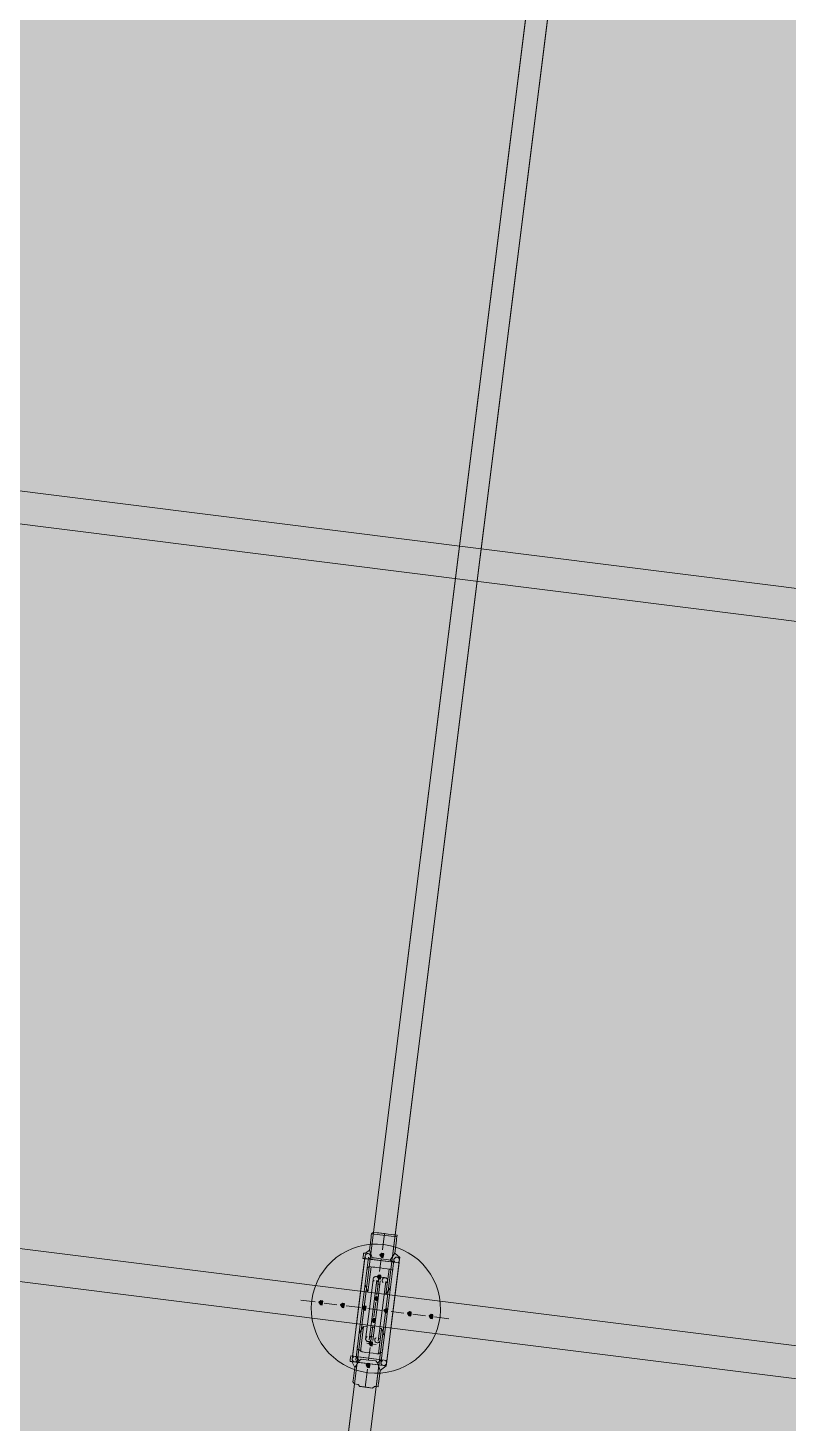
# Model space of a CAD drawing. Header units: metres. Extents: x -4 to 509425, y 7549 to 4732445.
# Drawn here: x 475990.33 to 475993.87, y 4719747.96 to 4719754.45 of the extents above; entities that cross this region are included whole.
import ezdxf

# ---------------------------------------------------------------- set-up
doc = ezdxf.new("R2010")
doc.units = ezdxf.units.M
doc.header["$LTSCALE"] = 0.01
doc.header["$MEASUREMENT"] = 0
doc.layers.get('0').update_dxf_attribs({"lineweight": 0})
doc.layers.add('_SUBESTACIÓN', color=1, linetype='Continuous')
doc.layers.add('SUBESTACION LA VID', color=253, linetype='Continuous')

# ---------------------------------------------------------------- blocks, each defined once
blk = doc.blocks.new('A$Cfff6051d')
at = {"layer": 'SUBESTACION LA VID', "transparency": 33554687}
h = blk.add_hatch(color=256, dxfattribs=at)
h.dxf.hatch_style = 2
h.paths.add_polyline_path([(475991.9853, 4719748.7361), (475991.9863, 4719748.7445), (475991.9779, 4719748.7455), (475991.9685, 4719748.7382), (475991.9758, 4719748.7287), (475991.9842, 4719748.7277)])
h = blk.add_hatch(color=256, dxfattribs=at)
h.dxf.hatch_style = 2
h.paths.add_polyline_path([(475991.9726, 4719748.6353), (475991.9737, 4719748.6437), (475991.9653, 4719748.6447), (475991.9558, 4719748.6374), (475991.9632, 4719748.6279), (475991.9716, 4719748.6269)])
h = blk.add_hatch(color=256, dxfattribs=at)
h.dxf.hatch_style = 2
h.paths.add_polyline_path([(475991.96, 4719748.5345), (475991.9611, 4719748.5429), (475991.9527, 4719748.5439), (475991.9432, 4719748.5366), (475991.9505, 4719748.5271), (475991.9589, 4719748.5261)])
h = blk.add_hatch(color=256, dxfattribs=at)
h.dxf.hatch_style = 2
h.paths.add_polyline_path([(475991.7017, 4719748.5157), (475991.7027, 4719748.5241), (475991.6943, 4719748.5251), (475991.6849, 4719748.5178), (475991.6922, 4719748.5083), (475991.7006, 4719748.5073)])
h = blk.add_hatch(color=256, dxfattribs=at)
h.dxf.hatch_style = 2
h.paths.add_polyline_path([(475991.8025, 4719748.503), (475991.8035, 4719748.5114), (475991.7951, 4719748.5125), (475991.7857, 4719748.5051), (475991.793, 4719748.4957), (475991.8014, 4719748.4946)])
h = blk.add_hatch(color=256, dxfattribs=at)
h.dxf.hatch_style = 2
h.paths.add_polyline_path([(475991.9033, 4719748.4904), (475991.9043, 4719748.4988), (475991.8959, 4719748.4998), (475991.8865, 4719748.4925), (475991.8938, 4719748.483), (475991.9022, 4719748.482)])
h = blk.add_hatch(color=256, dxfattribs=at)
h.dxf.hatch_style = 2
h.paths.add_polyline_path([(475992.0041, 4719748.4777), (475992.0051, 4719748.4861), (475991.9967, 4719748.4872), (475991.9873, 4719748.4799), (475991.9946, 4719748.4704), (475992.003, 4719748.4693)])
h = blk.add_hatch(color=256, dxfattribs=at)
h.dxf.hatch_style = 2
h.paths.add_polyline_path([(475991.9474, 4719748.4337), (475991.9484, 4719748.4421), (475991.94, 4719748.4431), (475991.9306, 4719748.4358), (475991.9379, 4719748.4263), (475991.9463, 4719748.4253)])
h = blk.add_hatch(color=256, dxfattribs=at)
h.dxf.hatch_style = 2
h.paths.add_polyline_path([(475992.1133, 4719748.4641), (475992.1143, 4719748.4725), (475992.1059, 4719748.4735), (475992.0965, 4719748.4662), (475992.1038, 4719748.4567), (475992.1122, 4719748.4557)])
h = blk.add_hatch(color=256, dxfattribs=at)
h.dxf.hatch_style = 2
h.paths.add_polyline_path([(475992.2141, 4719748.4514), (475992.2151, 4719748.4598), (475992.2067, 4719748.4609), (475992.1973, 4719748.4535), (475992.2046, 4719748.4441), (475992.213, 4719748.443)])
h = blk.add_hatch(color=256, dxfattribs=at)
h.dxf.hatch_style = 2
h.paths.add_polyline_path([(475991.9337, 4719748.3245), (475991.9347, 4719748.3329), (475991.9263, 4719748.3339), (475991.9169, 4719748.3266), (475991.9242, 4719748.3171), (475991.9326, 4719748.3161)])
h = blk.add_hatch(color=256, dxfattribs=at)
h.dxf.hatch_style = 2
h.paths.add_polyline_path([(475991.921, 4719748.2237), (475991.9221, 4719748.2321), (475991.9137, 4719748.2331), (475991.9042, 4719748.2258), (475991.9116, 4719748.2163), (475991.92, 4719748.2153)])
at = {"layer": 'SUBESTACION LA VID', "lineweight": 15}
for p, q in [((475992.6774, 4719754.7329), (475991.5094, 4719745.4169)), ((475992.7782, 4719754.7203), (475991.6102, 4719745.4043)), ((476071.0252, 4719742.1716), (475975.2782, 4719754.1753)), ((476071.0063, 4719742.0204), (475975.2593, 4719754.0241)), ((476070.5903, 4719738.7022), (475974.8433, 4719750.706)), ((476070.5713, 4719738.551), (475974.8243, 4719750.5548)), ((475991.9895, 4719748.8379), (475991.98, 4719748.7623)), ((475991.8697, 4719748.4946), (475991.8992, 4719748.7298)), ((475991.916, 4719748.7277), (475991.8865, 4719748.4925)), ((475991.9128, 4719748.566), (475991.9275, 4719748.6836)), ((475991.9149, 4719748.7193), (475991.9328, 4719748.7256)), ((475991.9412, 4719748.7245), (475991.9748, 4719748.7203)), ((475991.9748, 4719748.7203), (475991.9674, 4719748.6615)), ((475992.0084, 4719748.7161), (475991.9748, 4719748.7203)), ((475991.9968, 4719748.5555), (475992.0115, 4719748.6731)), ((475992.0336, 4719748.713), (475992.0041, 4719748.4777)), ((475992.0325, 4719748.7046), (475992.0168, 4719748.7151)), ((475992.0293, 4719748.4746), (475992.0588, 4719748.7098)), ((475991.9201, 4719748.4883), (475991.9369, 4719748.6227)), ((475991.9537, 4719748.6206), (475991.9369, 4719748.4862)), ((475991.9642, 4719748.6363), (475991.9474, 4719748.6384)), ((475991.9621, 4719748.6195), (475991.9537, 4719748.5523)), ((475991.9705, 4719748.6185), (475991.9537, 4719748.4841)), ((475991.9642, 4719748.6363), (475991.9894, 4719748.6332)), ((475991.9789, 4719748.4809), (475991.9957, 4719748.6153)), ((475991.9464, 4719748.5618), (475991.9548, 4719748.5607)), ((475991.96, 4719748.6027), (475991.9516, 4719748.6038)), ((475991.9632, 4719748.5597), (475991.9548, 4719748.5607)), ((475991.96, 4719748.6027), (475991.9684, 4719748.6017)), ((475991.6681, 4719748.5199), (475991.6009, 4719748.5283)), ((475991.7689, 4719748.5072), (475991.7101, 4719748.5146)), ((475991.8781, 4719748.4935), (475991.8109, 4719748.502)), ((475991.8697, 4719748.4946), (475991.8391, 4719748.251)), ((475991.8559, 4719748.2489), (475991.8865, 4719748.4925)), ((475991.9201, 4719748.4883), (475991.9022, 4719748.3455)), ((475991.9789, 4719748.4809), (475991.9117, 4719748.4893)), ((475991.919, 4719748.3434), (475991.9369, 4719748.4862)), ((475991.9358, 4719748.3413), (475991.9537, 4719748.4841)), ((475991.9495, 4719748.5187), (475991.9411, 4719748.4515)), ((475991.9789, 4719748.4809), (475991.961, 4719748.3381)), ((475991.9735, 4719748.2341), (475992.0041, 4719748.4777)), ((475992.0797, 4719748.4683), (475992.0209, 4719748.4756)), ((475992.0293, 4719748.4746), (475991.9987, 4719748.231)), ((475992.1805, 4719748.4556), (475992.1217, 4719748.463)), ((475992.2897, 4719748.4419), (475992.2225, 4719748.4504)), ((475991.8927, 4719748.4064), (475991.878, 4719748.2888)), ((475991.9295, 4719748.3591), (475991.9211, 4719748.3602)), ((475991.9263, 4719748.4022), (475991.9347, 4719748.4011)), ((475991.9358, 4719748.4095), (475991.9284, 4719748.3507)), ((475991.9295, 4719748.3591), (475991.9379, 4719748.3581)), ((475991.9431, 4719748.4001), (475991.9347, 4719748.4011)), ((475991.9767, 4719748.3958), (475991.962, 4719748.2782)), ((475991.9253, 4719748.3255), (475991.9085, 4719748.3276)), ((475991.9232, 4719748.3087), (475991.9158, 4719748.2499)), ((475991.9253, 4719748.3255), (475991.9505, 4719748.3224)), ((475991.858, 4719748.2657), (475991.8727, 4719748.2468)), ((475991.8822, 4719748.2541), (475991.9158, 4719748.2499)), ((475991.9494, 4719748.2457), (475991.9158, 4719748.2499)), ((475991.9756, 4719748.2509), (475991.9567, 4719748.2362)), ((475991.9105, 4719748.2079), (475991.9, 4719748.1239))]:
    blk.add_line(p, q, dxfattribs=at)
for points in [[(475992.6774, 4719754.7329), (475992.7782, 4719754.7203), (475991.6102, 4719745.4043), (475991.5094, 4719745.4169), (475992.6774, 4719754.7329)], [(476071.0063, 4719742.0204), (476071.0252, 4719742.1716), (475975.2782, 4719754.1753), (475975.2593, 4719754.0241), (476071.0063, 4719742.0204)], [(476070.5713, 4719738.551), (476070.5903, 4719738.7022), (475974.8433, 4719750.706), (475974.8243, 4719750.5548), (476070.5713, 4719738.551)], [(475991.8517, 4719748.2153), (475991.8454, 4719748.1649), (475991.8444, 4719748.1565), (475991.8433, 4719748.1481), (475991.8506, 4719748.1386), (475991.8674, 4719748.1365), (475991.8748, 4719748.1271), (475991.8832, 4719748.126), (475991.9168, 4719748.1218), (475991.9336, 4719748.1197), (475991.943, 4719748.127), (475991.9514, 4719748.126), (475991.9598, 4719748.1249), (475991.9609, 4719748.1333), (475991.962, 4719748.1417), (475991.963, 4719748.1501), (475991.9693, 4719748.2005), (475991.9977, 4719748.2226), (475991.9987, 4719748.231), (475991.9998, 4719748.2394), (475992.0008, 4719748.2478), (475992.0577, 4719748.7014), (475992.0588, 4719748.7098), (475992.0598, 4719748.7182), (475992.0609, 4719748.7266), (475992.0378, 4719748.7466), (475992.0452, 4719748.8054), (475992.0462, 4719748.8138), (475992.0473, 4719748.8222), (475992.0483, 4719748.8306), (475992.0399, 4719748.8316), (475992.0315, 4719748.8327), (475992.0231, 4719748.8337), (475992.0063, 4719748.8358), (475991.9895, 4719748.8379), (475991.9727, 4719748.84), (475991.9643, 4719748.8411), (475991.9559, 4719748.8421), (475991.9391, 4719748.8443), (475991.9297, 4719748.8369), (475991.9286, 4719748.8285), (475991.9275, 4719748.8201), (475991.9202, 4719748.7613), (475991.9013, 4719748.7466), (475991.8929, 4719748.7477), (475991.8918, 4719748.7393), (475991.8908, 4719748.7309), (475991.8897, 4719748.7225), (475991.8981, 4719748.7214), (475991.8412, 4719748.2678), (475991.8328, 4719748.2688), (475991.8318, 4719748.2604), (475991.8307, 4719748.252), (475991.8297, 4719748.2436), (475991.8381, 4719748.2426), (475991.8517, 4719748.2153)], [(475991.9895, 4719748.8379), (475991.9727, 4719748.84), (475991.9643, 4719748.8411), (475991.9559, 4719748.8421), (475991.9391, 4719748.8443), (475991.9297, 4719748.8369), (475991.9286, 4719748.8285), (475991.9275, 4719748.8201), (475991.9202, 4719748.7613)], [(475991.9895, 4719748.8379), (475992.0063, 4719748.8358), (475992.0231, 4719748.8337), (475992.0315, 4719748.8327), (475992.0399, 4719748.8316), (475992.0483, 4719748.8306), (475992.0473, 4719748.8222), (475992.0462, 4719748.8138), (475992.0452, 4719748.8054), (475992.0378, 4719748.7466)], [(475991.9013, 4719748.7466), (475991.9202, 4719748.7613), (475991.9328, 4719748.7256), (475991.9412, 4719748.7245)], [(475992.0609, 4719748.7266), (475992.0378, 4719748.7466), (475992.0168, 4719748.7151), (475992.0084, 4719748.7161)], [(475991.9695, 4719748.6783), (475991.9527, 4719748.6804), (475991.9443, 4719748.6815), (475991.9359, 4719748.6825), (475991.9191, 4719748.6846), (475991.9096, 4719748.6773), (475991.9086, 4719748.6689)], [(475991.9695, 4719748.6783), (475991.9863, 4719748.6762), (475992.0031, 4719748.6741), (475992.0115, 4719748.6731), (475992.0199, 4719748.672), (475992.0283, 4719748.671), (475992.0273, 4719748.6626), (475992.0262, 4719748.6542)], [(475991.9296, 4719748.5639), (475991.9128, 4719748.566), (475991.9002, 4719748.6017)], [(475991.9884, 4719748.5565), (475991.9968, 4719748.5555), (475992.0178, 4719748.5869)], [(475991.9095, 4719748.4043), (475991.8927, 4719748.4064), (475991.8717, 4719748.3749)], [(475991.9683, 4719748.3969), (475991.9767, 4719748.3958), (475991.9893, 4719748.3601)], [(475991.92, 4719748.2835), (475991.9032, 4719748.2856), (475991.8948, 4719748.2867), (475991.8864, 4719748.2877), (475991.8707, 4719748.2982), (475991.8623, 4719748.2993), (475991.8633, 4719748.3077), (475991.8644, 4719748.3161)], [(475991.92, 4719748.2835), (475991.9368, 4719748.2814), (475991.9536, 4719748.2793), (475991.962, 4719748.2782), (475991.9715, 4719748.2856), (475991.9799, 4719748.2845), (475991.9809, 4719748.2929), (475991.982, 4719748.3013)], [(475991.8381, 4719748.2426), (475991.8517, 4719748.2153), (475991.8727, 4719748.2468), (475991.8822, 4719748.2541)], [(475991.9, 4719748.1239), (475991.8832, 4719748.126), (475991.8748, 4719748.1271), (475991.8674, 4719748.1365), (475991.8506, 4719748.1386), (475991.8433, 4719748.1481), (475991.8444, 4719748.1565), (475991.8454, 4719748.1649), (475991.8517, 4719748.2153)], [(475991.9977, 4719748.2226), (475991.9693, 4719748.2005), (475991.9567, 4719748.2362), (475991.9494, 4719748.2457)], [(475991.9, 4719748.1239), (475991.9168, 4719748.1218), (475991.9336, 4719748.1197), (475991.943, 4719748.127), (475991.9514, 4719748.126), (475991.9598, 4719748.1249), (475991.9609, 4719748.1333), (475991.962, 4719748.1417), (475991.963, 4719748.1501), (475991.9693, 4719748.2005)]]:
    blk.add_lwpolyline(points, dxfattribs=at)
at = {"layer": 'SUBESTACION LA VID', "lineweight": 0}
for points in [[(475991.9297, 4719748.8369), (475992.0473, 4719748.8222), (475991.9297, 4719748.8369)], [(475991.9895, 4719748.8379), (475991.9643, 4719748.8411), (475992.0063, 4719748.8358)], [(475992.0577, 4719748.7014), (475991.8897, 4719748.7225), (475992.0577, 4719748.7014), (475991.8981, 4719748.7214), (475992.0577, 4719748.7014)], [(475991.8297, 4719748.2436), (475991.9977, 4719748.2226), (475991.8381, 4719748.2426), (475991.9977, 4719748.2226)], [(475991.8412, 4719748.2678), (475992.0008, 4719748.2478), (475991.8328, 4719748.2688)], [(475991.8832, 4719748.126), (475991.9336, 4719748.1197), (475991.8748, 4719748.1271)]]:
    blk.add_lwpolyline(points, dxfattribs=at)
at = {"layer": 'SUBESTACION LA VID'}
for points in [[(475991.9853, 4719748.7361), (475991.9863, 4719748.7445), (475991.9779, 4719748.7455), (475991.9685, 4719748.7382), (475991.9758, 4719748.7287), (475991.9842, 4719748.7277)], [(475991.9726, 4719748.6353), (475991.9737, 4719748.6437), (475991.9653, 4719748.6447), (475991.9558, 4719748.6374), (475991.9632, 4719748.6279), (475991.9716, 4719748.6269)], [(475991.96, 4719748.5345), (475991.9611, 4719748.5429), (475991.9527, 4719748.5439), (475991.9432, 4719748.5366), (475991.9505, 4719748.5271), (475991.9589, 4719748.5261)], [(475991.7017, 4719748.5157), (475991.7027, 4719748.5241), (475991.6943, 4719748.5251), (475991.6849, 4719748.5178), (475991.6922, 4719748.5083), (475991.7006, 4719748.5073)], [(475991.8025, 4719748.503), (475991.8035, 4719748.5114), (475991.7951, 4719748.5125), (475991.7857, 4719748.5051), (475991.793, 4719748.4957), (475991.8014, 4719748.4946)], [(475991.9033, 4719748.4904), (475991.9043, 4719748.4988), (475991.8959, 4719748.4998), (475991.8865, 4719748.4925), (475991.8938, 4719748.483), (475991.9022, 4719748.482)], [(475992.0041, 4719748.4777), (475992.0051, 4719748.4861), (475991.9967, 4719748.4872), (475991.9873, 4719748.4799), (475991.9946, 4719748.4704), (475992.003, 4719748.4693)], [(475991.9474, 4719748.4337), (475991.9484, 4719748.4421), (475991.94, 4719748.4431), (475991.9306, 4719748.4358), (475991.9379, 4719748.4263), (475991.9463, 4719748.4253)], [(475992.1133, 4719748.4641), (475992.1143, 4719748.4725), (475992.1059, 4719748.4735), (475992.0965, 4719748.4662), (475992.1038, 4719748.4567), (475992.1122, 4719748.4557)], [(475992.2141, 4719748.4514), (475992.2151, 4719748.4598), (475992.2067, 4719748.4609), (475992.1973, 4719748.4535), (475992.2046, 4719748.4441), (475992.213, 4719748.443)], [(475991.9337, 4719748.3245), (475991.9347, 4719748.3329), (475991.9263, 4719748.3339), (475991.9169, 4719748.3266), (475991.9242, 4719748.3171), (475991.9326, 4719748.3161)], [(475991.921, 4719748.2237), (475991.9221, 4719748.2321), (475991.9137, 4719748.2331), (475991.9042, 4719748.2258), (475991.9116, 4719748.2163), (475991.92, 4719748.2153)]]:
    blk.add_lwpolyline(points, close=True, dxfattribs=at)
at = {"layer": 'SUBESTACION LA VID', "lineweight": 0}
for points in [[(475991.9853, 4719748.7361), (475991.9863, 4719748.7445), (475991.9779, 4719748.7455), (475991.9685, 4719748.7382), (475991.9758, 4719748.7287), (475991.9842, 4719748.7277)], [(475991.9726, 4719748.6353), (475991.9737, 4719748.6437), (475991.9653, 4719748.6447), (475991.9558, 4719748.6374), (475991.9632, 4719748.6279), (475991.9716, 4719748.6269)], [(475991.96, 4719748.5345), (475991.9611, 4719748.5429), (475991.9527, 4719748.5439), (475991.9432, 4719748.5366), (475991.9505, 4719748.5271), (475991.9589, 4719748.5261)], [(475991.7017, 4719748.5157), (475991.7027, 4719748.5241), (475991.6943, 4719748.5251), (475991.6849, 4719748.5178), (475991.6922, 4719748.5083), (475991.7006, 4719748.5073)], [(475991.8025, 4719748.503), (475991.8035, 4719748.5114), (475991.7951, 4719748.5125), (475991.7857, 4719748.5051), (475991.793, 4719748.4957), (475991.8014, 4719748.4946)], [(475991.9033, 4719748.4904), (475991.9043, 4719748.4988), (475991.8959, 4719748.4998), (475991.8865, 4719748.4925), (475991.8938, 4719748.483), (475991.9022, 4719748.482)], [(475992.0041, 4719748.4777), (475992.0051, 4719748.4861), (475991.9967, 4719748.4872), (475991.9873, 4719748.4799), (475991.9946, 4719748.4704), (475992.003, 4719748.4693)], [(475991.9474, 4719748.4337), (475991.9484, 4719748.4421), (475991.94, 4719748.4431), (475991.9306, 4719748.4358), (475991.9379, 4719748.4263), (475991.9463, 4719748.4253)], [(475992.1133, 4719748.4641), (475992.1143, 4719748.4725), (475992.1059, 4719748.4735), (475992.0965, 4719748.4662), (475992.1038, 4719748.4567), (475992.1122, 4719748.4557)], [(475992.2141, 4719748.4514), (475992.2151, 4719748.4598), (475992.2067, 4719748.4609), (475992.1973, 4719748.4535), (475992.2046, 4719748.4441), (475992.213, 4719748.443)], [(475991.9337, 4719748.3245), (475991.9347, 4719748.3329), (475991.9263, 4719748.3339), (475991.9169, 4719748.3266), (475991.9242, 4719748.3171), (475991.9326, 4719748.3161)], [(475991.921, 4719748.2237), (475991.9221, 4719748.2321), (475991.9137, 4719748.2331), (475991.9042, 4719748.2258), (475991.9116, 4719748.2163), (475991.92, 4719748.2153)]]:
    blk.add_lwpolyline(points, close=True, dxfattribs=at)
at = {"layer": 'SUBESTACION LA VID', "lineweight": 15}
for points, knots in [([(475991.6518, 4719748.5262), (475991.6311, 4719748.3615), (475991.7479, 4719748.2112), (475991.9126, 4719748.1906), (475992.0773, 4719748.1699), (475992.2276, 4719748.2867), (475992.2482, 4719748.4514), (475992.2689, 4719748.6161), (475992.1521, 4719748.7664), (475991.9874, 4719748.787), (475991.8227, 4719748.8077), (475991.6724, 4719748.6909), (475991.6518, 4719748.5262)], [0, 0, 0, 0, 1, 1, 1, 2, 2, 2, 3, 3, 3, 4, 4, 4, 4]), ([(475991.9139, 4719748.745), (475991.9085, 4719748.7457), (475991.9032, 4719748.7429), (475991.9009, 4719748.738), (475991.8985, 4719748.7331), (475991.8995, 4719748.7272), (475991.9034, 4719748.7234)], [0, 0, 0, 0, 1, 1, 1, 2, 2, 2, 2]), ([(475991.9249, 4719748.7308), (475991.9258, 4719748.7378), (475991.9208, 4719748.7442), (475991.9139, 4719748.745), (475991.9069, 4719748.7459), (475991.9006, 4719748.741), (475991.8997, 4719748.734)], [0, 0, 0, 0, 1, 1, 1, 2, 2, 2, 2]), ([(475991.9187, 4719748.7214), (475991.9234, 4719748.7242), (475991.9258, 4719748.7296), (475991.9247, 4719748.735), (475991.9236, 4719748.7403), (475991.9193, 4719748.7444), (475991.9139, 4719748.745)], [0, 0, 0, 0, 1, 1, 1, 2, 2, 2, 2]), ([(475992.0483, 4719748.7282), (475992.0429, 4719748.7289), (475992.0376, 4719748.726), (475992.0353, 4719748.7211), (475992.0329, 4719748.7162), (475992.0339, 4719748.7103), (475992.0378, 4719748.7065)], [0, 0, 0, 0, 1, 1, 1, 2, 2, 2, 2]), ([(475992.0593, 4719748.714), (475992.0602, 4719748.721), (475992.0552, 4719748.7273), (475992.0483, 4719748.7282), (475992.0413, 4719748.7291), (475992.035, 4719748.7241), (475992.0341, 4719748.7172)], [0, 0, 0, 0, 1, 1, 1, 2, 2, 2, 2]), ([(475992.0531, 4719748.7046), (475992.0578, 4719748.7073), (475992.0602, 4719748.7128), (475992.0591, 4719748.7181), (475992.058, 4719748.7234), (475992.0537, 4719748.7275), (475992.0483, 4719748.7282)], [0, 0, 0, 0, 1, 1, 1, 2, 2, 2, 2]), ([(475991.9516, 4719748.6379), (475991.9462, 4719748.6386), (475991.941, 4719748.6357), (475991.9386, 4719748.6308), (475991.9362, 4719748.6259), (475991.9373, 4719748.6201), (475991.9412, 4719748.6162)], [0, 0, 0, 0, 1, 1, 1, 2, 2, 2, 2]), ([(475991.9516, 4719748.6379), (475991.9462, 4719748.6386), (475991.941, 4719748.6357), (475991.9386, 4719748.6308), (475991.9362, 4719748.6259), (475991.9373, 4719748.6201), (475991.9411, 4719748.6162)], [0, 0, 0, 0, 1, 1, 1, 2, 2, 2, 2]), ([(475991.9627, 4719748.6237), (475991.9635, 4719748.6307), (475991.9586, 4719748.637), (475991.9516, 4719748.6379), (475991.9447, 4719748.6388), (475991.9383, 4719748.6338), (475991.9375, 4719748.6269)], [0, 0, 0, 0, 1, 1, 1, 2, 2, 2, 2]), ([(475991.9564, 4719748.6143), (475991.9612, 4719748.6171), (475991.9636, 4719748.6225), (475991.9625, 4719748.6278), (475991.9614, 4719748.6332), (475991.957, 4719748.6372), (475991.9516, 4719748.6379)], [0, 0, 0, 0, 1, 1, 1, 2, 2, 2, 2]), ([(475991.9936, 4719748.6326), (475991.9882, 4719748.6333), (475991.983, 4719748.6305), (475991.9806, 4719748.6256), (475991.9782, 4719748.6207), (475991.9793, 4719748.6148), (475991.9832, 4719748.611)], [0, 0, 0, 0, 1, 1, 1, 2, 2, 2, 2]), ([(475992.0047, 4719748.6185), (475992.0055, 4719748.6254), (475992.0006, 4719748.6318), (475991.9936, 4719748.6326), (475991.9867, 4719748.6335), (475991.9803, 4719748.6286), (475991.9795, 4719748.6216)], [0, 0, 0, 0, 1, 1, 1, 2, 2, 2, 2]), ([(475991.9984, 4719748.6091), (475992.0032, 4719748.6118), (475992.0056, 4719748.6172), (475992.0045, 4719748.6226), (475992.0034, 4719748.6279), (475991.999, 4719748.632), (475991.9936, 4719748.6326)], [0, 0, 0, 0, 1, 1, 1, 2, 2, 2, 2]), ([(475991.9984, 4719748.6091), (475992.0032, 4719748.6118), (475992.0056, 4719748.6172), (475992.0045, 4719748.6226), (475992.0034, 4719748.6279), (475991.999, 4719748.632), (475991.9936, 4719748.6326)], [0, 0, 0, 0, 1, 1, 1, 2, 2, 2, 2]), ([(475991.9089, 4719748.3591), (475991.9042, 4719748.3563), (475991.9018, 4719748.3509), (475991.9029, 4719748.3456), (475991.9039, 4719748.3402), (475991.9083, 4719748.3362), (475991.9137, 4719748.3355)], [0, 0, 0, 0, 1, 1, 1, 2, 2, 2, 2]), ([(475991.9089, 4719748.3591), (475991.9042, 4719748.3563), (475991.9018, 4719748.3509), (475991.9029, 4719748.3456), (475991.9039, 4719748.3402), (475991.9083, 4719748.3362), (475991.9137, 4719748.3355)], [0, 0, 0, 0, 1, 1, 1, 2, 2, 2, 2]), ([(475991.9027, 4719748.3497), (475991.9018, 4719748.3427), (475991.9068, 4719748.3364), (475991.9137, 4719748.3355), (475991.9207, 4719748.3346), (475991.927, 4719748.3396), (475991.9279, 4719748.3465)], [0, 0, 0, 0, 1, 1, 1, 2, 2, 2, 2]), ([(475991.9137, 4719748.3355), (475991.9191, 4719748.3348), (475991.9244, 4719748.3377), (475991.9267, 4719748.3426), (475991.9291, 4719748.3475), (475991.9281, 4719748.3533), (475991.9242, 4719748.3572)], [0, 0, 0, 0, 1, 1, 1, 2, 2, 2, 2]), ([(475991.9509, 4719748.3538), (475991.9462, 4719748.3511), (475991.9438, 4719748.3456), (475991.9449, 4719748.3403), (475991.9459, 4719748.335), (475991.9503, 4719748.3309), (475991.9557, 4719748.3302)], [0, 0, 0, 0, 1, 1, 1, 2, 2, 2, 2]), ([(475991.9557, 4719748.3302), (475991.9611, 4719748.3295), (475991.9664, 4719748.3324), (475991.9687, 4719748.3373), (475991.9711, 4719748.3422), (475991.9701, 4719748.3481), (475991.9662, 4719748.3519)], [0, 0, 0, 0, 1, 1, 1, 2, 2, 2, 2]), ([(475991.9557, 4719748.3302), (475991.9611, 4719748.3296), (475991.9664, 4719748.3324), (475991.9687, 4719748.3373), (475991.9711, 4719748.3422), (475991.9701, 4719748.3481), (475991.9662, 4719748.3519)], [0, 0, 0, 0, 1, 1, 1, 2, 2, 2, 2]), ([(475991.9447, 4719748.3444), (475991.9438, 4719748.3374), (475991.9488, 4719748.3311), (475991.9557, 4719748.3302), (475991.9627, 4719748.3294), (475991.969, 4719748.3343), (475991.9699, 4719748.3412)], [0, 0, 0, 0, 1, 1, 1, 2, 2, 2, 2]), ([(475991.8459, 4719748.2646), (475991.8412, 4719748.2618), (475991.8387, 4719748.2564), (475991.8398, 4719748.2511), (475991.8409, 4719748.2457), (475991.8453, 4719748.2417), (475991.8507, 4719748.241)], [0, 0, 0, 0, 1, 1, 1, 2, 2, 2, 2]), ([(475991.8397, 4719748.2552), (475991.8388, 4719748.2482), (475991.8437, 4719748.2419), (475991.8507, 4719748.241), (475991.8576, 4719748.2401), (475991.864, 4719748.2451), (475991.8649, 4719748.252)], [0, 0, 0, 0, 1, 1, 1, 2, 2, 2, 2]), ([(475991.8507, 4719748.241), (475991.8561, 4719748.2403), (475991.8613, 4719748.2432), (475991.8637, 4719748.2481), (475991.8661, 4719748.253), (475991.865, 4719748.2588), (475991.8612, 4719748.2627)], [0, 0, 0, 0, 1, 1, 1, 2, 2, 2, 2]), ([(475991.9803, 4719748.2477), (475991.9756, 4719748.245), (475991.9731, 4719748.2396), (475991.9742, 4719748.2342), (475991.9753, 4719748.2289), (475991.9797, 4719748.2248), (475991.9851, 4719748.2242)], [0, 0, 0, 0, 1, 1, 1, 2, 2, 2, 2]), ([(475991.9741, 4719748.2383), (475991.9732, 4719748.2314), (475991.9781, 4719748.225), (475991.9851, 4719748.2242), (475991.992, 4719748.2233), (475991.9984, 4719748.2282), (475991.9993, 4719748.2352)], [0, 0, 0, 0, 1, 1, 1, 2, 2, 2, 2]), ([(475991.9851, 4719748.2242), (475991.9905, 4719748.2235), (475991.9957, 4719748.2263), (475991.9981, 4719748.2312), (475992.0005, 4719748.2361), (475991.9995, 4719748.242), (475991.9956, 4719748.2458)], [0, 0, 0, 0, 1, 1, 1, 2, 2, 2, 2])]:
    blk.add_open_spline(points, degree=3, knots=knots, dxfattribs=at)

msp = doc.modelspace()

# ---------------------------------------------------------------- hatches: boundary and pattern name
at = {"layer": '_SUBESTACIÓN', "transparency": 33554559}
h = msp.add_hatch(color=1, dxfattribs=at)
h.dxf.hatch_style = 1
h.paths.add_polyline_path([(475968.6399, 4719805.825), (476089.9386, 4719790.615), (476078.1686, 4719696.74), (475956.8686, 4719711.9502)])

# ---------------------------------------------------------------- block references
at = {"linetype": 'Continuous'}
msp.add_blockref('A$Cfff6051d', (0, 0), dxfattribs=at)

doc.saveas('drawing.dxf')
